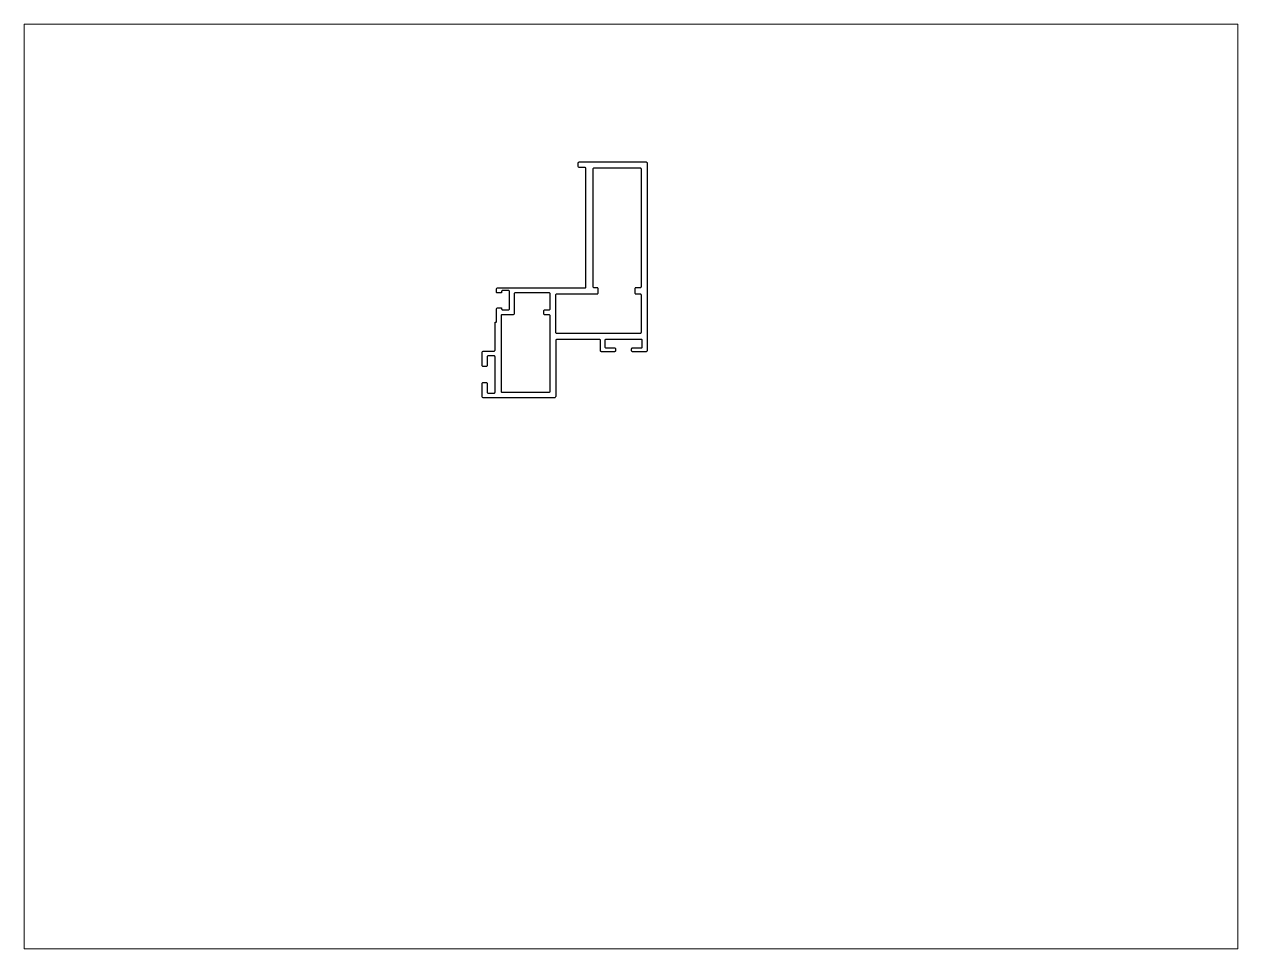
# Paper-space layout 'Layout1' of a CAD drawing. Extents: x 27 to 240, y 20 to 183.
# The model-space entities are those that its viewports show. They can reach past a viewport. Long polylines and large blocks are cut down to what shows.
import ezdxf

# ---------------------------------------------------------------- set-up
doc = ezdxf.new("R2010")
doc.units = 0
doc.header["$LTSCALE"] = 15
doc.layers.get('0').update_dxf_attribs({"linetype": 'CONTINUOUS'})

msp = doc.modelspace()

# ---------------------------------------------------------------- linework, layer by layer
at = {"color": 0}
for points in [[(144.8, 163.06), (144.8, 160.26, 0.414214), (145.1, 159.96), (147, 159.96, 0.414214), (147.3, 160.26), (147.3, 171.56, 0.414214), (147, 171.86), (145.1, 171.86, 0.414214), (144.8, 171.56), (144.8, 168.76, -0.414214), (144.5, 168.46), (143.5, 168.46, -0.414214), (143.2, 168.76), (143.2, 172.86, -0.414214), (143.7, 173.36), (147, 173.36, 0.414214), (147.3, 173.66), (147.3, 182.5), (147.45, 182.5, 0.414214), (147.75, 182.8), (147.75, 186.62, -0.414214), (148.25, 187.12), (149.38, 187.12), (149.38, 186.76, 0.414214), (149.68, 186.46), (151.56, 186.46, 0.414214), (151.86, 186.76), (151.86, 192.28, 0.414214), (151.56, 192.58), (149.68, 192.58, 0.414214), (149.38, 192.28), (149.38, 192.13, -0.414214), (149.08, 191.83), (148.05, 191.83, -0.414214), (147.75, 192.13), (147.75, 192.96, -0.414214), (148.25, 193.46), (175.9, 193.46, 0.414214), (176.2, 193.76), (176.2, 231.38, 0.414214), (175.9, 231.68), (174.06, 231.68, -0.414214), (173.76, 231.98), (173.76, 233.18, -0.414214), (174.06, 233.48), (176.2, 233.48), (195.3, 233.48, -0.414214), (195.6, 233.18), (195.6, 173.46, -0.414214), (195.3, 173.16), (191, 173.16, -0.414214), (190.7, 173.46), (190.7, 174.06, -0.414214), (191, 174.36), (193.8, 174.36, 0.414214), (194.1, 174.66), (194.1, 176.76, 0.414214), (193.8, 177.06), (182.5, 177.06, 0.414214), (182.2, 176.76), (182.2, 174.66, 0.414214), (182.5, 174.36), (185.3, 174.36, -0.414214), (185.6, 174.06), (185.6, 173.46, -0.414214), (185.3, 173.16), (181.1, 173.16, -0.414214), (180.8, 173.46), (180.8, 176.76, 0.414214), (180.5, 177.06), (166.9, 177.06, 0.414214), (166.6, 176.76), (166.6, 158.96, -0.414214), (166.1, 158.46), (143.7, 158.46, -0.414214), (143.2, 158.96), (143.2, 163.06, -0.414214), (143.5, 163.36), (144.5, 163.36, -0.414214)], [(166.6, 179.26), (166.6, 191.26, -0.414214), (166.9, 191.56), (179.8, 191.56, 0.414214), (180.1, 191.86), (180.1, 193.16, 0.414214), (179.8, 193.46), (178.8, 193.46, -0.414214), (178.5, 193.76), (178.5, 231.28, -0.414214), (178.8, 231.58), (193.4, 231.58, -0.414214), (193.7, 231.28), (193.7, 193.76, -0.414214), (193.4, 193.46), (192, 193.46, 0.414214), (191.7, 193.16), (191.7, 191.86, 0.414214), (192, 191.56), (193.4, 191.56, -0.414214), (193.7, 191.26), (193.7, 179.26, -0.414214), (193.4, 178.96), (166.9, 178.96, -0.414214)], [(149.5, 160.26), (164.5, 160.26, 0.414214), (164.8, 160.56), (164.8, 184.56, 0.414214), (164.5, 184.86), (163.1, 184.86, -0.414214), (162.8, 185.16), (162.8, 186.16, -0.414214), (163.1, 186.46), (164.5, 186.46, 0.414214), (164.8, 186.76), (164.8, 191.56, 0.414214), (164.5, 191.86), (153.66, 191.86, 0.414214), (153.36, 191.56), (153.36, 185.36, -0.414214), (152.86, 184.86), (149.5, 184.86, 0.414214), (149.2, 184.56), (149.2, 160.56, 0.414214)]]:
    msp.add_lwpolyline(points, format="xyb", close=True, dxfattribs=at)

psp = doc.layouts.get("Layout1")

# ---------------------------------------------------------------- viewports
at = {"layer": '0', "color": 0, "linetype": 'BYBLOCK', "ltscale": 0.05}
psp.add_viewport(center=(133.35, 101.6), size=(213.36, 162.56), view_center_point=(190.51, 130.3), view_height=293.8955, dxfattribs=at)

doc.saveas('drawing.dxf')
